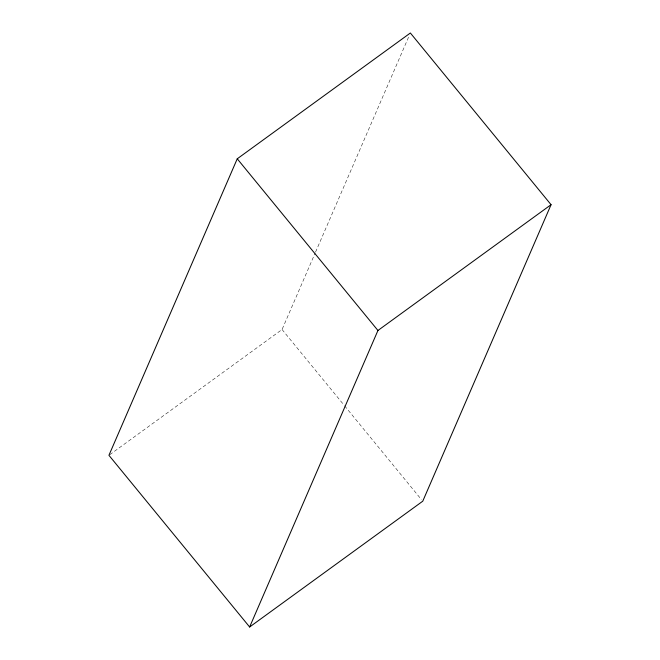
<?xml version="1.0" encoding="UTF-8"?>
<svg xmlns="http://www.w3.org/2000/svg" width="660" height="660" viewBox="0 0 660 660"><rect width="100%" height="100%" fill="white"/><g stroke="black" fill="none" stroke-linecap="round" stroke-linejoin="round"><path stroke-width="0.49" stroke-dasharray="3.3 2.47" d="M109.766 454.707L282.059 329.513L315.158 253.019M315.562 252.079L409.142 35.83M282.059 329.513L343.942 405.017M344.586 405.817L421.451 499.612"/><path stroke-width="0.99" d="M237.245 158.804L108.933 455.309L249.637 627L422.755 501.196L551.067 204.691L410.363 33L237.245 158.804L377.941 330.487L249.637 627M377.941 330.487L551.067 204.691"/></g></svg>
